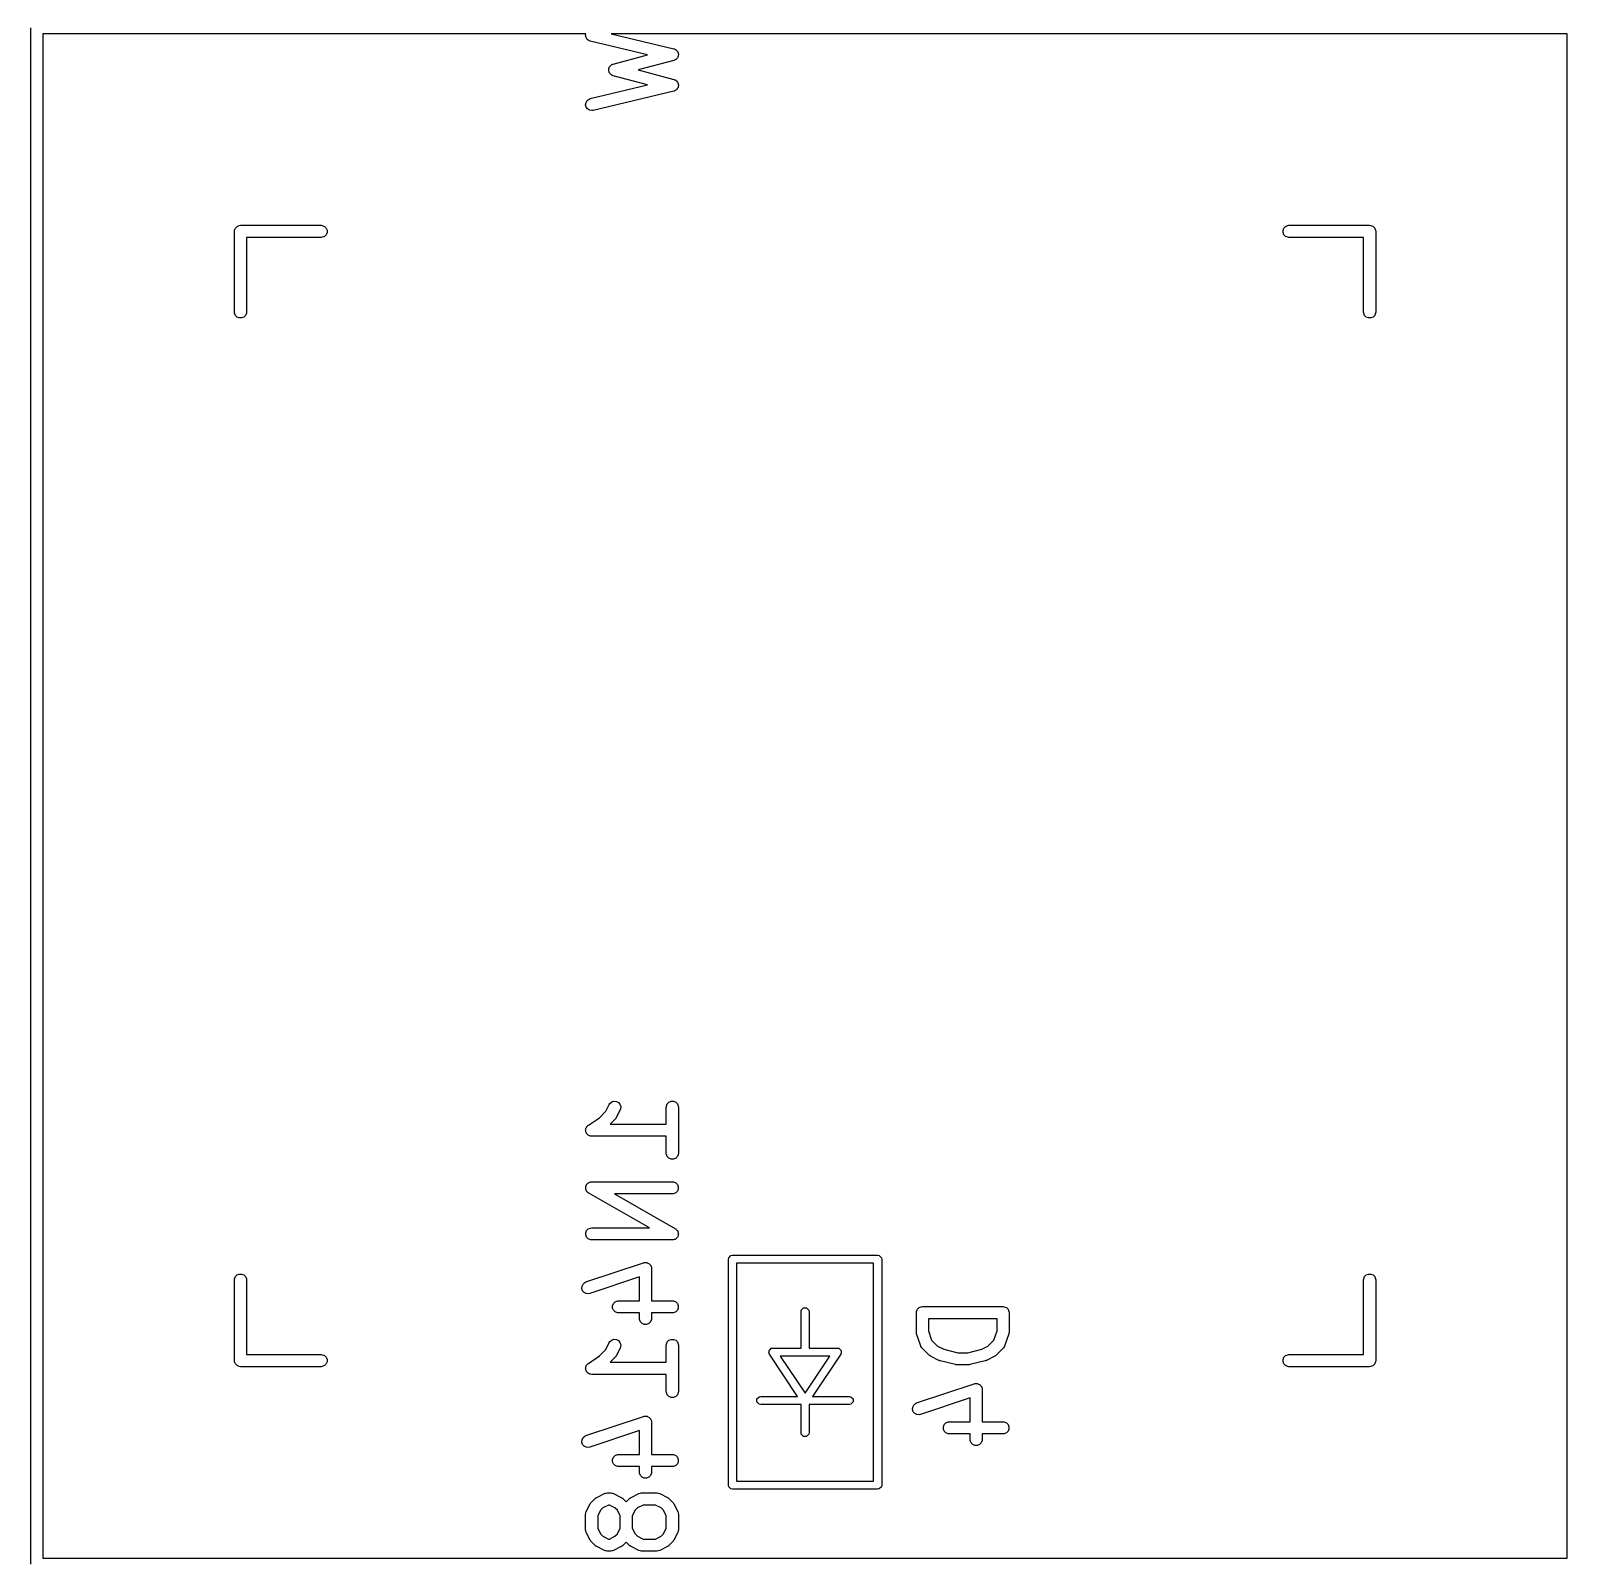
# Model space of a CAD drawing. Extents: x 100 to 190, y -154 to -36.
# Drawn here: x 104.7 to 123.75, y -133.31 to -114.34 of the extents above; entities that cross this region are included whole.
import ezdxf

# ---------------------------------------------------------------- set-up
doc = ezdxf.new("R2010")
doc.units = 0
doc.layers.add('BLACK', color=7, linetype='CONTINUOUS')

msp = doc.modelspace()

# ---------------------------------------------------------------- linework, layer by layer
at = {"layer": 'BLACK', "linetype": 'CONTINUOUS'}
for p, q in [((104.7, -133.35), (104.7, -114.3)), ((111.583951, -114.375), (104.85, -114.375)), ((104.85, -114.375), (104.85, -133.275)), ((111.579871, -114.392137), (111.583951, -114.375)), ((111.584504, -114.421032), (111.579871, -114.392137)), ((111.59984, -114.445954), (111.584504, -114.421032)), ((111.623547, -114.463111), (111.59984, -114.445954)), ((111.637447, -114.467901), (111.623547, -114.463111)), ((112.348303, -114.637152), (111.637447, -114.467901)), ((111.894871, -114.375), (112.672191, -114.560076)), ((123.75, -114.375), (111.894871, -114.375)), ((123.75, -133.275), (123.75, -114.375)), ((111.921208, -114.751044), (112.348303, -114.637152)), ((112.672191, -114.560076), (112.677209, -114.561805)), ((112.677209, -114.561805), (112.679013, -114.562045)), ((112.679013, -114.562045), (112.680642, -114.562988)), ((112.680642, -114.562988), (112.686091, -114.564866)), ((112.686091, -114.564866), (112.694914, -114.571251)), ((112.694914, -114.571251), (112.704337, -114.576707)), ((112.704337, -114.576707), (112.706677, -114.579764)), ((112.706677, -114.579764), (112.709798, -114.582023)), ((112.709798, -114.582023), (112.715503, -114.591294)), ((112.716602, -114.673132), (112.711148, -114.682554)), ((112.715503, -114.591294), (112.722125, -114.599945)), ((112.722989, -114.664308), (112.716602, -114.673132)), ((112.722125, -114.599945), (112.723118, -114.603668)), ((112.723881, -114.66056), (112.722989, -114.664308)), ((112.723118, -114.603668), (112.725134, -114.606945)), ((112.72581, -114.657229), (112.723881, -114.66056)), ((112.725134, -114.606945), (112.726856, -114.617688)), ((112.727244, -114.646435), (112.72581, -114.657229)), ((112.726856, -114.617688), (112.729665, -114.62822)), ((112.729767, -114.63584), (112.727244, -114.646435)), ((112.729665, -114.62822), (112.729157, -114.632038)), ((112.729157, -114.632038), (112.729767, -114.63584)), ((111.865688, -114.818697), (111.868237, -114.809134)), ((111.866327, -114.823512), (111.865688, -114.818697)), ((111.865688, -114.828327), (111.866327, -114.823512)), ((111.868237, -114.837889), (111.865688, -114.828327)), ((111.868237, -114.809134), (111.869542, -114.799319)), ((111.869542, -114.847705), (111.868237, -114.837889)), ((111.869542, -114.799319), (111.871976, -114.795113)), ((111.871976, -114.85191), (111.869542, -114.847705)), ((111.871976, -114.795113), (111.873228, -114.790421)), ((111.873228, -114.856603), (111.871976, -114.85191)), ((111.873228, -114.790421), (111.879243, -114.782561)), ((111.879243, -114.864462), (111.873228, -114.856603)), ((111.879243, -114.782561), (111.884204, -114.773994)), ((111.884204, -114.87303), (111.879243, -114.864462)), ((111.884204, -114.773994), (111.888061, -114.77104)), ((111.888061, -114.77104), (111.891015, -114.767183)), ((111.891015, -114.767183), (111.899582, -114.762222)), ((111.899582, -114.762222), (111.907442, -114.756207)), ((111.907442, -114.756207), (111.914629, -114.753511)), ((111.914629, -114.753511), (111.91634, -114.752521)), ((111.91634, -114.752521), (111.91778, -114.752329)), ((111.91778, -114.752329), (111.921208, -114.751044)), ((112.674144, -114.705504), (112.231613, -114.823512)), ((112.231613, -114.823512), (112.674144, -114.94152)), ((112.679119, -114.703638), (112.674144, -114.705504)), ((112.68091, -114.703351), (112.679119, -114.703638)), ((112.682509, -114.702366), (112.68091, -114.703351)), ((112.687911, -114.700341), (112.682509, -114.702366)), ((112.696559, -114.69372), (112.687911, -114.700341)), ((112.705832, -114.688015), (112.696559, -114.69372)), ((112.70809, -114.684894), (112.705832, -114.688015)), ((112.711148, -114.682554), (112.70809, -114.684894)), ((111.637447, -115.179124), (112.348303, -115.009871)), ((111.888061, -114.875983), (111.884204, -114.87303)), ((111.891015, -114.879841), (111.888061, -114.875983)), ((111.899582, -114.884801), (111.891015, -114.879841)), ((111.907442, -114.890817), (111.899582, -114.884801)), ((111.914629, -114.893512), (111.907442, -114.890817)), ((111.91634, -114.894503), (111.914629, -114.893512)), ((111.91778, -114.894694), (111.91634, -114.894503)), ((111.921208, -114.89598), (111.91778, -114.894694)), ((112.348303, -115.009871), (111.921208, -114.89598)), ((112.674144, -114.94152), (112.679119, -114.943385)), ((112.679119, -114.943385), (112.68091, -114.943673)), ((112.68091, -114.943673), (112.682509, -114.944657)), ((112.682509, -114.944657), (112.687911, -114.946683)), ((112.687911, -114.946683), (112.696559, -114.953303)), ((112.696559, -114.953303), (112.705832, -114.959009)), ((112.705832, -114.959009), (112.70809, -114.962129)), ((112.70809, -114.962129), (112.711148, -114.96447)), ((112.715503, -115.055729), (112.709798, -115.065001)), ((112.711148, -114.96447), (112.716605, -114.973895)), ((112.722125, -115.047079), (112.715503, -115.055729)), ((112.716605, -114.973895), (112.722988, -114.982716)), ((112.723118, -115.043355), (112.722125, -115.047079)), ((112.722988, -114.982716), (112.723879, -114.986461)), ((112.725134, -115.040079), (112.723118, -115.043355)), ((112.723879, -114.986461), (112.72581, -114.989795)), ((112.726856, -115.029335), (112.725134, -115.040079)), ((112.72581, -114.989795), (112.727244, -115.000592)), ((112.729665, -115.018804), (112.726856, -115.029335)), ((112.727244, -115.000592), (112.729767, -115.011184)), ((112.729767, -115.011184), (112.729157, -115.014985)), ((112.729157, -115.014985), (112.729665, -115.018804)), ((111.579871, -115.254888), (111.584504, -115.225993)), ((111.584504, -115.225993), (111.59984, -115.201071)), ((111.59984, -115.201071), (111.623547, -115.183914)), ((111.623547, -115.183914), (111.637447, -115.179124)), ((112.67219, -115.086948), (111.672191, -115.325044)), ((112.677208, -115.085218), (112.67219, -115.086948)), ((112.679013, -115.084979), (112.677208, -115.085218)), ((112.680642, -115.084035), (112.679013, -115.084979)), ((112.686091, -115.082158), (112.680642, -115.084035)), ((112.694914, -115.075772), (112.686091, -115.082158)), ((112.704337, -115.070317), (112.694914, -115.075772)), ((112.706677, -115.067259), (112.704337, -115.070317)), ((112.709798, -115.065001), (112.706677, -115.067259)), ((111.586649, -115.283356), (111.579871, -115.254888)), ((111.603806, -115.307063), (111.586649, -115.283356)), ((111.628728, -115.322399), (111.603806, -115.307063)), ((111.657623, -115.327032), (111.628728, -115.322399)), ((111.672191, -115.325044), (111.657623, -115.327032)), ((107.23764, -116.783332), (107.258332, -116.76264)), ((107.258332, -116.76264), (107.285368, -116.751441)), ((107.285368, -116.751441), (107.3, -116.75)), ((107.3, -116.75), (108.3, -116.75)), ((108.3, -116.75), (108.314632, -116.751441)), ((108.314632, -116.751441), (108.341668, -116.76264)), ((108.341668, -116.76264), (108.36236, -116.783332)), ((120.23764, -116.783332), (120.258332, -116.76264)), ((120.258332, -116.76264), (120.285368, -116.751441)), ((120.285368, -116.751441), (120.3, -116.75)), ((120.3, -116.75), (121.3, -116.75)), ((121.3, -116.75), (121.314632, -116.751441)), ((121.314632, -116.751441), (121.341668, -116.76264)), ((121.341668, -116.76264), (121.36236, -116.783332)), ((107.225, -116.825), (107.226441, -116.810368)), ((107.225, -117.825), (107.225, -116.825)), ((107.226441, -116.810368), (107.23764, -116.783332)), ((108.3, -116.9), (107.375, -116.9)), ((107.375, -116.9), (107.375, -117.825)), ((108.314632, -116.898559), (108.3, -116.9)), ((108.341668, -116.88736), (108.314632, -116.898559)), ((108.36236, -116.866668), (108.341668, -116.88736)), ((108.36236, -116.783332), (108.373559, -116.810368)), ((108.373559, -116.839632), (108.36236, -116.866668)), ((108.373559, -116.810368), (108.373559, -116.839632)), ((120.226441, -116.810368), (120.23764, -116.783332)), ((120.226441, -116.839632), (120.226441, -116.810368)), ((120.23764, -116.866668), (120.226441, -116.839632)), ((120.258332, -116.88736), (120.23764, -116.866668)), ((120.285368, -116.898559), (120.258332, -116.88736)), ((120.3, -116.9), (120.285368, -116.898559)), ((121.225, -116.9), (120.3, -116.9)), ((121.225, -117.825), (121.225, -116.9)), ((121.36236, -116.783332), (121.373559, -116.810368)), ((121.373559, -116.810368), (121.375, -116.825)), ((121.375, -116.825), (121.375, -117.825)), ((107.226441, -117.839632), (107.225, -117.825)), ((107.23764, -117.866668), (107.226441, -117.839632)), ((107.258332, -117.88736), (107.23764, -117.866668)), ((107.285368, -117.898559), (107.258332, -117.88736)), ((107.314632, -117.898559), (107.285368, -117.898559)), ((107.341668, -117.88736), (107.314632, -117.898559)), ((107.36236, -117.866668), (107.341668, -117.88736)), ((107.373559, -117.839632), (107.36236, -117.866668)), ((107.375, -117.825), (107.373559, -117.839632)), ((121.226441, -117.839632), (121.225, -117.825)), ((121.23764, -117.866668), (121.226441, -117.839632)), ((121.258332, -117.88736), (121.23764, -117.866668)), ((121.285368, -117.898559), (121.258332, -117.88736)), ((121.314632, -117.898559), (121.285368, -117.898559)), ((121.341668, -117.88736), (121.314632, -117.898559)), ((121.36236, -117.866668), (121.341668, -117.88736)), ((121.373559, -117.839632), (121.36236, -117.866668)), ((121.375, -117.825), (121.373559, -117.839632)), ((111.881283, -127.637052), (111.903391, -127.617879)), ((111.903391, -127.617879), (111.931152, -127.608625)), ((111.931152, -127.608625), (111.960342, -127.610699)), ((111.960342, -127.610699), (111.986517, -127.623787)), ((111.986517, -127.623787), (112.00569, -127.645894)), ((112.592459, -127.641368), (112.613151, -127.620676)), ((112.613151, -127.620676), (112.640187, -127.609477)), ((112.640187, -127.609477), (112.669451, -127.609477)), ((112.669451, -127.609477), (112.696487, -127.620676)), ((112.696487, -127.620676), (112.717179, -127.641368)), ((111.613216, -127.906346), (111.749894, -127.815227)), ((111.749894, -127.815227), (111.831275, -127.733847)), ((111.831275, -127.733847), (111.873451, -127.649495)), ((111.873451, -127.649495), (111.881283, -127.637052)), ((111.952164, -127.824258), (111.950667, -127.825556)), ((111.953583, -127.822003), (111.952164, -127.824258)), ((111.955275, -127.819942), (111.953583, -127.822003)), ((111.956033, -127.818109), (111.955275, -127.819942)), ((111.959996, -127.811815), (111.956033, -127.818109)), ((112.007615, -127.716577), (111.959996, -127.811815)), ((112.00569, -127.645894), (112.014944, -127.673656)), ((112.01287, -127.702846), (112.007615, -127.716577)), ((112.014944, -127.673656), (112.01287, -127.702846)), ((112.579819, -127.683036), (112.58126, -127.668404)), ((112.579819, -127.89375), (112.579819, -127.683036)), ((112.58126, -127.668404), (112.592459, -127.641368)), ((112.717179, -127.641368), (112.728378, -127.668404)), ((112.728378, -127.668404), (112.729819, -127.683036)), ((112.729819, -127.683036), (112.729819, -128.254464)), ((111.579819, -127.968671), (111.58126, -127.961466)), ((111.58126, -127.975955), (111.579819, -127.968671)), ((111.58126, -127.954118), (111.584101, -127.947257)), ((111.58126, -127.961466), (111.58126, -127.954118)), ((111.58126, -127.983382), (111.58126, -127.975955)), ((111.584072, -127.99017), (111.58126, -127.983382)), ((111.585498, -127.997379), (111.584072, -127.99017)), ((111.584101, -127.947257), (111.585558, -127.939977)), ((111.589617, -128.003557), (111.585498, -127.997379)), ((111.585558, -127.939977), (111.589646, -127.933871)), ((111.592459, -128.010418), (111.589617, -128.003557)), ((111.589646, -127.933871), (111.592459, -127.927082)), ((111.592459, -127.927082), (111.597709, -127.921831)), ((111.597654, -128.015613), (111.592459, -128.010418)), ((111.601731, -128.021728), (111.597654, -128.015613)), ((111.597709, -127.921831), (111.601841, -127.915662)), ((111.601841, -127.915662), (111.613099, -127.906441)), ((111.613099, -127.906441), (111.613151, -127.90639)), ((111.613151, -127.90639), (111.613173, -127.90638)), ((111.613173, -127.90638), (111.613216, -127.906346)), ((111.945947, -127.831307), (111.883504, -127.89375)), ((111.883504, -127.89375), (112.579819, -127.89375)), ((111.950667, -127.825556), (111.945947, -127.831307)), ((111.6079, -128.025859), (111.601731, -128.021728)), ((111.613151, -128.03111), (111.6079, -128.025859)), ((111.61994, -128.033922), (111.613151, -128.03111)), ((111.626046, -128.038011), (111.61994, -128.033922)), ((111.633326, -128.039467), (111.626046, -128.038011)), ((111.640187, -128.042309), (111.633326, -128.039467)), ((111.654663, -128.043734), (111.640187, -128.042309)), ((111.65474, -128.04375), (111.654663, -128.043734)), ((111.654766, -128.043744), (111.65474, -128.04375)), ((111.654819, -128.04375), (111.654766, -128.043744)), ((112.579819, -128.04375), (111.654819, -128.04375)), ((112.579819, -128.254464), (112.579819, -128.04375)), ((112.58126, -128.269096), (112.579819, -128.254464)), ((112.592459, -128.296132), (112.58126, -128.269096)), ((112.613151, -128.316824), (112.592459, -128.296132)), ((112.640187, -128.328023), (112.613151, -128.316824)), ((112.669451, -128.328023), (112.640187, -128.328023)), ((112.696487, -128.316824), (112.669451, -128.328023)), ((112.717179, -128.296132), (112.696487, -128.316824)), ((112.728378, -128.269096), (112.717179, -128.296132)), ((112.729819, -128.254464), (112.728378, -128.269096)), ((111.580002, -128.688275), (111.58126, -128.678378)), ((111.58126, -128.692887), (111.580002, -128.688275)), ((111.58126, -128.668404), (111.583089, -128.663988)), ((111.58126, -128.678378), (111.58126, -128.668404)), ((111.58126, -128.697668), (111.58126, -128.692887)), ((111.585077, -128.706883), (111.58126, -128.697668)), ((111.583089, -128.663988), (111.583692, -128.659245)), ((111.583692, -128.659245), (111.588642, -128.65058)), ((111.587702, -128.716507), (111.585077, -128.706883)), ((111.590629, -128.720287), (111.587702, -128.716507)), ((111.588642, -128.65058), (111.592459, -128.641368)), ((111.592459, -128.724704), (111.590629, -128.720287)), ((111.592459, -128.641368), (111.595837, -128.637989)), ((111.599509, -128.731754), (111.592459, -128.724704)), ((111.595837, -128.637989), (111.598211, -128.633836)), ((111.598211, -128.633836), (111.6061, -128.627726)), ((111.605619, -128.739644), (111.599509, -128.731754)), ((111.611751, -128.743996), (111.605619, -128.739644)), ((111.6061, -128.627726), (111.613151, -128.620676)), ((111.613151, -128.745396), (111.611751, -128.743996)), ((111.613151, -128.620676), (111.617567, -128.618846)), ((111.614525, -128.745965), (111.613151, -128.745396)), ((111.617609, -128.748154), (111.614525, -128.745965)), ((111.617567, -128.618846), (111.621348, -128.615919)), ((112.372402, -129.179464), (111.617609, -128.748154)), ((111.621348, -128.615919), (111.630971, -128.613294)), ((111.630971, -128.613294), (111.640187, -128.609477)), ((111.640187, -128.609477), (111.647669, -128.60874)), ((111.647669, -128.60874), (111.64958, -128.608219)), ((111.64958, -128.608219), (111.651055, -128.608406)), ((111.651055, -128.608406), (111.654819, -128.608036)), ((111.654819, -128.608036), (112.654819, -128.608036)), ((112.654819, -128.758036), (111.937236, -128.758036)), ((111.937236, -128.758036), (112.69203, -129.189346)), ((112.654819, -128.608036), (112.669451, -128.609477)), ((112.669451, -128.756595), (112.654819, -128.758036)), ((112.669451, -128.609477), (112.696487, -128.620676)), ((112.696487, -128.745396), (112.669451, -128.756595)), ((112.696487, -128.620676), (112.717179, -128.641368)), ((112.717179, -128.724704), (112.696487, -128.745396)), ((112.717179, -128.641368), (112.728378, -128.668404)), ((112.728378, -128.697668), (112.717179, -128.724704)), ((112.728378, -128.668404), (112.728378, -128.697668)), ((111.58126, -129.239832), (111.592459, -129.212796)), ((111.58126, -129.269096), (111.58126, -129.239832)), ((111.592459, -129.296132), (111.58126, -129.269096)), ((111.592459, -129.212796), (111.613151, -129.192104)), ((111.613151, -129.316824), (111.592459, -129.296132)), ((111.613151, -129.192104), (111.640187, -129.180905)), ((111.640187, -129.328023), (111.613151, -129.316824)), ((111.640187, -129.180905), (111.654819, -129.179464)), ((111.654819, -129.329464), (111.640187, -129.328023)), ((111.654819, -129.179464), (112.372402, -129.179464)), ((112.654819, -129.329464), (111.654819, -129.329464)), ((112.658582, -129.329093), (112.654819, -129.329464)), ((112.660058, -129.329281), (112.658582, -129.329093)), ((112.661968, -129.328759), (112.660058, -129.329281)), ((112.669451, -129.328023), (112.661968, -129.328759)), ((112.678666, -129.324205), (112.669451, -129.328023)), ((112.68829, -129.321581), (112.678666, -129.324205)), ((112.69207, -129.318653), (112.68829, -129.321581)), ((112.69203, -129.189346), (112.695114, -129.191535)), ((112.696487, -129.316824), (112.69207, -129.318653)), ((112.695114, -129.191535), (112.696487, -129.192104)), ((112.696487, -129.192104), (112.697884, -129.193501)), ((112.703537, -129.309773), (112.696487, -129.316824)), ((112.697884, -129.193501), (112.704019, -129.197856)), ((112.711427, -129.303664), (112.703537, -129.309773)), ((112.704019, -129.197856), (112.710127, -129.205744)), ((112.710127, -129.205744), (112.717179, -129.212796)), ((112.7138, -129.29951), (112.711427, -129.303664)), ((112.717179, -129.296132), (112.7138, -129.29951)), ((112.717179, -129.212796), (112.719009, -129.217214)), ((112.720995, -129.286919), (112.717179, -129.296132)), ((112.719009, -129.217214), (112.721936, -129.220994)), ((112.725946, -129.278255), (112.720995, -129.286919)), ((112.721936, -129.220994), (112.72456, -129.230615)), ((112.72456, -129.230615), (112.728378, -129.239832)), ((112.726548, -129.273511), (112.725946, -129.278255)), ((112.728378, -129.269096), (112.726548, -129.273511)), ((112.728378, -129.239832), (112.728378, -129.244612)), ((112.728378, -129.244612), (112.729636, -129.249225)), ((112.729636, -129.249225), (112.728378, -129.259121)), ((112.728378, -129.259121), (112.728378, -129.269096)), ((113.353806, -129.549616), (113.380866, -129.522556)), ((113.380866, -129.522556), (113.4, -129.51875)), ((113.4, -129.51875), (115.2, -129.51875)), ((115.2, -129.51875), (115.219134, -129.522556)), ((115.219134, -129.522556), (115.246194, -129.549616)), ((111.583483, -129.84998), (112.297767, -129.611885)), ((112.297767, -129.611885), (112.305022, -129.610235)), ((112.305022, -129.610235), (112.306853, -129.609477)), ((112.306853, -129.609477), (112.308357, -129.609477)), ((112.308357, -129.609477), (112.312104, -129.608625)), ((112.312104, -129.608625), (112.324089, -129.609477)), ((112.324089, -129.609477), (112.336117, -129.609477)), ((112.336117, -129.609477), (112.338608, -129.610509)), ((112.338608, -129.610509), (112.341294, -129.6107)), ((112.341294, -129.6107), (112.352041, -129.616073)), ((112.352041, -129.616073), (112.363153, -129.620676)), ((112.363153, -129.620676), (112.365058, -129.622581)), ((112.365058, -129.622581), (112.367468, -129.623786)), ((112.367468, -129.623786), (112.375342, -129.632865)), ((112.375342, -129.632865), (112.383845, -129.641368)), ((112.383845, -129.641368), (112.384876, -129.643858)), ((112.384876, -129.643858), (112.386642, -129.645894)), ((112.386642, -129.645894), (112.390442, -129.657294)), ((112.390442, -129.657294), (112.395044, -129.668404)), ((112.395044, -129.668404), (112.39542, -129.67223)), ((112.39542, -129.67223), (112.395896, -129.673656)), ((112.395896, -129.673656), (112.395755, -129.67563)), ((112.395755, -129.67563), (112.396485, -129.683036)), ((112.396485, -129.683036), (112.396485, -130.084226)), ((113.35, -129.56875), (113.353806, -129.549616)), ((113.35, -132.36875), (113.35, -129.56875)), ((113.45, -129.61875), (113.45, -132.31875)), ((115.15, -129.61875), (113.45, -129.61875)), ((115.15, -132.31875), (115.15, -129.61875)), ((115.246194, -129.549616), (115.25, -129.56875)), ((115.25, -129.56875), (115.25, -132.36875)), ((107.225, -129.825), (107.226441, -129.810368)), ((107.225, -130.825), (107.225, -129.825)), ((107.226441, -129.810368), (107.23764, -129.783332)), ((107.23764, -129.783332), (107.258332, -129.76264)), ((107.258332, -129.76264), (107.285368, -129.751441)), ((107.285368, -129.751441), (107.314632, -129.751441)), ((107.314632, -129.751441), (107.341668, -129.76264)), ((107.341668, -129.76264), (107.36236, -129.783332)), ((107.36236, -129.783332), (107.373559, -129.810368)), ((107.373559, -129.810368), (107.375, -129.825)), ((107.375, -129.825), (107.375, -130.75)), ((111.532789, -129.930511), (111.534864, -129.901321)), ((111.534864, -129.901321), (111.54795, -129.875148)), ((111.54795, -129.875148), (111.570057, -129.855974)), ((111.570057, -129.855974), (111.583483, -129.84998)), ((112.246485, -129.787092), (111.630917, -129.992282)), ((112.246485, -130.084226), (112.246485, -129.787092)), ((121.225, -129.825), (121.226441, -129.810368)), ((121.225, -130.75), (121.225, -129.825)), ((121.226441, -129.810368), (121.23764, -129.783332)), ((121.23764, -129.783332), (121.258332, -129.76264)), ((121.258332, -129.76264), (121.285368, -129.751441)), ((121.285368, -129.751441), (121.314632, -129.751441)), ((121.314632, -129.751441), (121.341668, -129.76264)), ((121.341668, -129.76264), (121.36236, -129.783332)), ((121.36236, -129.783332), (121.373559, -129.810368)), ((121.373559, -129.810368), (121.375, -129.825)), ((121.375, -129.825), (121.375, -130.825)), ((111.542043, -129.958274), (111.532789, -129.930511)), ((111.561217, -129.980381), (111.542043, -129.958274)), ((111.58739, -129.993467), (111.561217, -129.980381)), ((111.61658, -129.995542), (111.58739, -129.993467)), ((111.630917, -129.992282), (111.61658, -129.995542)), ((111.925792, -130.117558), (111.946484, -130.096866)), ((111.946484, -130.096866), (111.97352, -130.085667)), ((111.97352, -130.085667), (111.988152, -130.084226)), ((111.988152, -130.084226), (112.246485, -130.084226)), ((112.396485, -130.084226), (112.654819, -130.084226)), ((112.654819, -130.084226), (112.669451, -130.085667)), ((112.669451, -130.085667), (112.696487, -130.096866)), ((112.696487, -130.096866), (112.717179, -130.117558)), ((111.914593, -130.144594), (111.925792, -130.117558)), ((111.914593, -130.173858), (111.914593, -130.144594)), ((111.925792, -130.200894), (111.914593, -130.173858)), ((111.946484, -130.221586), (111.925792, -130.200894)), ((111.97352, -130.232785), (111.946484, -130.221586)), ((111.988152, -130.234226), (111.97352, -130.232785)), ((112.246485, -130.234226), (111.988152, -130.234226)), ((112.246485, -130.302083), (112.246485, -130.234226)), ((112.654819, -130.234226), (112.396485, -130.234226)), ((112.396485, -130.234226), (112.396485, -130.302083)), ((112.669451, -130.232785), (112.654819, -130.234226)), ((112.696487, -130.221586), (112.669451, -130.232785)), ((112.717179, -130.200894), (112.696487, -130.221586)), ((112.717179, -130.117558), (112.728378, -130.144594)), ((112.728378, -130.173858), (112.717179, -130.200894)), ((112.728378, -130.144594), (112.728378, -130.173858)), ((114.25, -130.21875), (114.253806, -130.199616)), ((114.25, -130.66875), (114.25, -130.21875)), ((114.253806, -130.199616), (114.280866, -130.172556)), ((114.280866, -130.172556), (114.319134, -130.172556)), ((114.319134, -130.172556), (114.346194, -130.199616)), ((114.346194, -130.199616), (114.35, -130.21875)), ((114.35, -130.21875), (114.35, -130.66875)), ((115.679819, -130.230655), (115.68126, -130.216023)), ((115.679819, -130.46875), (115.679819, -130.230655)), ((115.68126, -130.216023), (115.692459, -130.188987)), ((115.692459, -130.188987), (115.713151, -130.168295)), ((115.713151, -130.168295), (115.740187, -130.157096)), ((115.740187, -130.157096), (115.754819, -130.155655)), ((115.754819, -130.155655), (116.754819, -130.155655)), ((116.754819, -130.155655), (116.769451, -130.157096)), ((116.769451, -130.157096), (116.796487, -130.168295)), ((116.796487, -130.168295), (116.817179, -130.188987)), ((116.817179, -130.188987), (116.828378, -130.216023)), ((116.828378, -130.216023), (116.829819, -130.230655)), ((116.829819, -130.230655), (116.829819, -130.46875)), ((112.247926, -130.316715), (112.246485, -130.302083)), ((112.259125, -130.343751), (112.247926, -130.316715)), ((112.279817, -130.364443), (112.259125, -130.343751)), ((112.306853, -130.375642), (112.279817, -130.364443)), ((112.336117, -130.375642), (112.306853, -130.375642)), ((112.363153, -130.364443), (112.336117, -130.375642)), ((112.383845, -130.343751), (112.363153, -130.364443)), ((112.395044, -130.316715), (112.383845, -130.343751)), ((112.396485, -130.302083), (112.395044, -130.316715)), ((115.680548, -130.476155), (115.679819, -130.46875)), ((115.680408, -130.47813), (115.680548, -130.476155)), ((115.680998, -130.480727), (115.680408, -130.47813)), ((115.68126, -130.483382), (115.680998, -130.480727)), ((115.682018, -130.485213), (115.68126, -130.483382)), ((115.683668, -130.492467), (115.682018, -130.485213)), ((115.731287, -130.635324), (115.683668, -130.492467)), ((116.679819, -130.305655), (115.829819, -130.305655)), ((115.829819, -130.305655), (115.829819, -130.456579)), ((115.829819, -130.456579), (115.86799, -130.571093)), ((116.641648, -130.571092), (116.679819, -130.45658)), ((116.679819, -130.45658), (116.679819, -130.305655)), ((116.82597, -130.492468), (116.778351, -130.635324)), ((116.827619, -130.485212), (116.82597, -130.492468)), ((116.828378, -130.483382), (116.827619, -130.485212)), ((116.828639, -130.480728), (116.828378, -130.483382)), ((116.82923, -130.478131), (116.828639, -130.480728)), ((116.829819, -130.46875), (116.829089, -130.476156)), ((116.829089, -130.476156), (116.82923, -130.478131)), ((111.831275, -130.686228), (111.873451, -130.601876)), ((111.873451, -130.601876), (111.881283, -130.589433)), ((111.881283, -130.589433), (111.903391, -130.57026)), ((111.903391, -130.57026), (111.931152, -130.561006)), ((111.931152, -130.561006), (111.960342, -130.56308)), ((112.007615, -130.668958), (111.959996, -130.764196)), ((111.960342, -130.56308), (111.986517, -130.576168)), ((111.986517, -130.576168), (112.00569, -130.598275)), ((112.00569, -130.598275), (112.014944, -130.626037)), ((112.01287, -130.655227), (112.007615, -130.668958)), ((112.014944, -130.626037), (112.01287, -130.655227)), ((112.579819, -130.635417), (112.58126, -130.620785)), ((112.579819, -130.846131), (112.579819, -130.635417)), ((112.58126, -130.620785), (112.592459, -130.593749)), ((112.592459, -130.593749), (112.613151, -130.573057)), ((112.613151, -130.573057), (112.640187, -130.561858)), ((112.640187, -130.561858), (112.669451, -130.561858)), ((112.669451, -130.561858), (112.696487, -130.573057)), ((112.696487, -130.573057), (112.717179, -130.593749)), ((112.717179, -130.593749), (112.728378, -130.620785)), ((112.728378, -130.620785), (112.729819, -130.635417)), ((112.729819, -130.635417), (112.729819, -131.206845)), ((113.858456, -130.690928), (113.870569, -130.682852)), ((113.870569, -130.682852), (113.880866, -130.672556)), ((113.880866, -130.672556), (113.888203, -130.671096)), ((113.888203, -130.671096), (113.890297, -130.669701)), ((113.890297, -130.669701), (113.892751, -130.670191)), ((113.892751, -130.670191), (113.9, -130.66875)), ((113.9, -130.66875), (114.25, -130.66875)), ((114.35, -130.66875), (114.7, -130.66875)), ((114.7, -130.66875), (114.707248, -130.670191)), ((114.707248, -130.670191), (114.709703, -130.669701)), ((114.709703, -130.669701), (114.711796, -130.671096)), ((114.711796, -130.671096), (114.719134, -130.672556)), ((114.719134, -130.672556), (114.72943, -130.682852)), ((114.72943, -130.682852), (114.741544, -130.690928)), ((115.737281, -130.648749), (115.731287, -130.635324)), ((115.739046, -130.650784), (115.737281, -130.648749)), ((115.740078, -130.653275), (115.739046, -130.650784)), ((115.749405, -130.66464), (115.740078, -130.653275)), ((115.844643, -130.759878), (115.749405, -130.66464)), ((115.86799, -130.571093), (115.942103, -130.645206)), ((115.942103, -130.645206), (116.01909, -130.683699)), ((116.490547, -130.683699), (116.567534, -130.645205)), ((116.567534, -130.645205), (116.641648, -130.571092)), ((116.760233, -130.66464), (116.664994, -130.759878)), ((116.769561, -130.653275), (116.760233, -130.66464)), ((116.770592, -130.650784), (116.769561, -130.653275)), ((116.772357, -130.64875), (116.770592, -130.650784)), ((116.778351, -130.635324), (116.772357, -130.64875)), ((107.226441, -130.839632), (107.225, -130.825)), ((107.23764, -130.866668), (107.226441, -130.839632)), ((107.258332, -130.88736), (107.23764, -130.866668)), ((107.375, -130.75), (108.3, -130.75)), ((108.3, -130.75), (108.314632, -130.751441)), ((108.314632, -130.751441), (108.341668, -130.76264)), ((108.341668, -130.76264), (108.36236, -130.783332)), ((108.36236, -130.866668), (108.341668, -130.88736)), ((108.36236, -130.783332), (108.373559, -130.810368)), ((108.373559, -130.839632), (108.36236, -130.866668)), ((108.373559, -130.810368), (108.373559, -130.839632)), ((111.597709, -130.874212), (111.601841, -130.868043)), ((111.601841, -130.868043), (111.613099, -130.858822)), ((111.613099, -130.858822), (111.613151, -130.858771)), ((111.613151, -130.858771), (111.613173, -130.858761)), ((111.613173, -130.858761), (111.613216, -130.858727)), ((111.613216, -130.858727), (111.749894, -130.767608)), ((111.749894, -130.767608), (111.831275, -130.686228)), ((111.945947, -130.783688), (111.883504, -130.846131)), ((111.883504, -130.846131), (112.579819, -130.846131)), ((111.950667, -130.777937), (111.945947, -130.783688)), ((111.952164, -130.776639), (111.950667, -130.777937)), ((111.953583, -130.774384), (111.952164, -130.776639)), ((111.955275, -130.772323), (111.953583, -130.774384)), ((111.956033, -130.77049), (111.955275, -130.772323)), ((111.959996, -130.764196), (111.956033, -130.77049)), ((113.850951, -130.728453), (113.853806, -130.714178)), ((113.853806, -130.735366), (113.850951, -130.728453)), ((113.853806, -130.699616), (113.857446, -130.695975)), ((113.853806, -130.714178), (113.853806, -130.699616)), ((113.853806, -130.737884), (113.853806, -130.735366)), ((113.855576, -130.739654), (113.853806, -130.737884)), ((113.858397, -130.746485), (113.855576, -130.739654)), ((113.857446, -130.695975), (113.858456, -130.690928)), ((114.206574, -131.26875), (113.858397, -130.746485)), ((113.993426, -130.76875), (114.299999, -131.228611)), ((114.606574, -130.76875), (113.993426, -130.76875)), ((114.299999, -131.228611), (114.606574, -130.76875)), ((114.741602, -130.746485), (114.393426, -131.26875)), ((114.741544, -130.690928), (114.742553, -130.695975)), ((114.744422, -130.739655), (114.741602, -130.746485)), ((114.742553, -130.695975), (114.746194, -130.699616)), ((114.746194, -130.737884), (114.744422, -130.739655)), ((114.746194, -130.699616), (114.746194, -130.714178)), ((114.746194, -130.714178), (114.749049, -130.728454)), ((114.749049, -130.728454), (114.746194, -130.735366)), ((114.746194, -130.735366), (114.746194, -130.737884)), ((115.850393, -130.764598), (115.844643, -130.759878)), ((115.851692, -130.766095), (115.850393, -130.764598)), ((115.853946, -130.767514), (115.851692, -130.766095)), ((115.856008, -130.769206), (115.853946, -130.767514)), ((115.85784, -130.769964), (115.856008, -130.769206)), ((115.864135, -130.773927), (115.85784, -130.769964)), ((115.959373, -130.821546), (115.864135, -130.773927)), ((115.960442, -130.821955), (115.959373, -130.821546)), ((115.960878, -130.822278), (115.960442, -130.821955)), ((115.967014, -130.82447), (115.960878, -130.822278)), ((115.973104, -130.826801), (115.967014, -130.82447)), ((115.973644, -130.826839), (115.973104, -130.826801)), ((115.974724, -130.827225), (115.973644, -130.826839)), ((116.1652, -130.874844), (115.974724, -130.827225)), ((116.01909, -130.683699), (116.192624, -130.727083)), ((116.192624, -130.727083), (116.317013, -130.727083)), ((116.317013, -130.727083), (116.490547, -130.683699)), ((116.534913, -130.827225), (116.344437, -130.874844)), ((116.535992, -130.826839), (116.534913, -130.827225)), ((116.536532, -130.826801), (116.535992, -130.826839)), ((116.542613, -130.824473), (116.536532, -130.826801)), ((116.548759, -130.822278), (116.542613, -130.824473)), ((116.549194, -130.821955), (116.548759, -130.822278)), ((116.550264, -130.821546), (116.549194, -130.821955)), ((116.645502, -130.773927), (116.550264, -130.821546)), ((116.651798, -130.769963), (116.645502, -130.773927)), ((116.653628, -130.769206), (116.651798, -130.769963)), ((116.655686, -130.767516), (116.653628, -130.769206)), ((116.657945, -130.766095), (116.655686, -130.767516)), ((116.659244, -130.764596), (116.657945, -130.766095)), ((116.664994, -130.759878), (116.659244, -130.764596)), ((120.226441, -130.810368), (120.23764, -130.783332)), ((120.226441, -130.839632), (120.226441, -130.810368)), ((120.23764, -130.866668), (120.226441, -130.839632)), ((120.23764, -130.783332), (120.258332, -130.76264)), ((120.258332, -130.88736), (120.23764, -130.866668)), ((120.258332, -130.76264), (120.285368, -130.751441)), ((120.285368, -130.751441), (120.3, -130.75)), ((120.3, -130.75), (121.225, -130.75)), ((121.36236, -130.866668), (121.341668, -130.88736)), ((121.373559, -130.839632), (121.36236, -130.866668)), ((121.375, -130.825), (121.373559, -130.839632)), ((107.285368, -130.898559), (107.258332, -130.88736)), ((107.3, -130.9), (107.285368, -130.898559)), ((108.3, -130.9), (107.3, -130.9)), ((108.314632, -130.898559), (108.3, -130.9)), ((108.341668, -130.88736), (108.314632, -130.898559)), ((111.579819, -130.921052), (111.58126, -130.913847)), ((111.58126, -130.928336), (111.579819, -130.921052)), ((111.58126, -130.906499), (111.584101, -130.899638)), ((111.58126, -130.913847), (111.58126, -130.906499)), ((111.58126, -130.935763), (111.58126, -130.928336)), ((111.584072, -130.942551), (111.58126, -130.935763)), ((111.585498, -130.94976), (111.584072, -130.942551)), ((111.584101, -130.899638), (111.585558, -130.892358)), ((111.589617, -130.955938), (111.585498, -130.94976)), ((111.585558, -130.892358), (111.589646, -130.886252)), ((111.592459, -130.962799), (111.589617, -130.955938)), ((111.589646, -130.886252), (111.592459, -130.879463)), ((111.592459, -130.879463), (111.597709, -130.874212)), ((111.597654, -130.967994), (111.592459, -130.962799)), ((111.601731, -130.974109), (111.597654, -130.967994)), ((111.6079, -130.97824), (111.601731, -130.974109)), ((111.613151, -130.983491), (111.6079, -130.97824)), ((111.61994, -130.986303), (111.613151, -130.983491)), ((111.626046, -130.990392), (111.61994, -130.986303)), ((111.633326, -130.991848), (111.626046, -130.990392)), ((111.640187, -130.99469), (111.633326, -130.991848)), ((111.654663, -130.996115), (111.640187, -130.99469)), ((111.65474, -130.996131), (111.654663, -130.996115)), ((111.654766, -130.996125), (111.65474, -130.996131)), ((111.654819, -130.996131), (111.654766, -130.996125)), ((112.579819, -130.996131), (111.654819, -130.996131)), ((112.579819, -131.206845), (112.579819, -130.996131)), ((116.167736, -130.875219), (116.1652, -130.874844)), ((116.168758, -130.875642), (116.167736, -130.875219)), ((116.17427, -130.876184), (116.168758, -130.875642)), ((116.179744, -130.876994), (116.17427, -130.876184)), ((116.180836, -130.876831), (116.179744, -130.876994)), ((116.18339, -130.877083), (116.180836, -130.876831)), ((116.326247, -130.877083), (116.18339, -130.877083)), ((116.3288, -130.876831), (116.326247, -130.877083)), ((116.329893, -130.876994), (116.3288, -130.876831)), ((116.335366, -130.876184), (116.329893, -130.876994)), ((116.340879, -130.875642), (116.335366, -130.876184)), ((116.3419, -130.875219), (116.340879, -130.875642)), ((116.344437, -130.874844), (116.3419, -130.875219)), ((120.285368, -130.898559), (120.258332, -130.88736)), ((120.3, -130.9), (120.285368, -130.898559)), ((121.3, -130.9), (120.3, -130.9)), ((121.314632, -130.898559), (121.3, -130.9)), ((121.341668, -130.88736), (121.314632, -130.898559)), ((112.58126, -131.221477), (112.579819, -131.206845)), ((112.592459, -131.248513), (112.58126, -131.221477)), ((112.613151, -131.269205), (112.592459, -131.248513)), ((112.717179, -131.248513), (112.696487, -131.269205)), ((112.728378, -131.221477), (112.717179, -131.248513)), ((112.729819, -131.206845), (112.728378, -131.221477)), ((115.683483, -131.34998), (116.397767, -131.111885)), ((116.397767, -131.111885), (116.405022, -131.110235)), ((116.405022, -131.110235), (116.406853, -131.109477)), ((116.406853, -131.109477), (116.408357, -131.109477)), ((116.408357, -131.109477), (116.412104, -131.108625)), ((116.412104, -131.108625), (116.424089, -131.109477)), ((116.424089, -131.109477), (116.436117, -131.109477)), ((116.436117, -131.109477), (116.438608, -131.110509)), ((116.438608, -131.110509), (116.441294, -131.1107)), ((116.441294, -131.1107), (116.452041, -131.116073)), ((116.452041, -131.116073), (116.463153, -131.120676)), ((116.463153, -131.120676), (116.465058, -131.122581)), ((116.465058, -131.122581), (116.467468, -131.123786)), ((116.467468, -131.123786), (116.475342, -131.132865)), ((116.475342, -131.132865), (116.483845, -131.141368)), ((116.483845, -131.141368), (116.484876, -131.143858)), ((116.484876, -131.143858), (116.486642, -131.145894)), ((116.486642, -131.145894), (116.490442, -131.157294)), ((116.490442, -131.157294), (116.495044, -131.168404)), ((116.495044, -131.168404), (116.49542, -131.17223)), ((116.49542, -131.17223), (116.495896, -131.173656)), ((116.495896, -131.173656), (116.495755, -131.17563)), ((116.495755, -131.17563), (116.496485, -131.183036)), ((116.496485, -131.183036), (116.496485, -131.584226)), ((112.640187, -131.280404), (112.613151, -131.269205)), ((112.669451, -131.280404), (112.640187, -131.280404)), ((112.696487, -131.269205), (112.669451, -131.280404)), ((113.703806, -131.299616), (113.730866, -131.272556)), ((113.703806, -131.337884), (113.703806, -131.299616)), ((113.730866, -131.364944), (113.703806, -131.337884)), ((113.730866, -131.272556), (113.75, -131.26875)), ((113.75, -131.36875), (113.730866, -131.364944)), ((113.75, -131.26875), (114.206574, -131.26875)), ((114.25, -131.36875), (113.75, -131.36875)), ((114.25, -131.71875), (114.25, -131.36875)), ((114.85, -131.36875), (114.35, -131.36875)), ((114.35, -131.36875), (114.35, -131.71875)), ((114.393426, -131.26875), (114.85, -131.26875)), ((114.85, -131.26875), (114.869134, -131.272556)), ((114.869134, -131.364944), (114.85, -131.36875)), ((114.869134, -131.272556), (114.896194, -131.299616)), ((114.896194, -131.337884), (114.869134, -131.364944)), ((114.896194, -131.299616), (114.896194, -131.337884)), ((115.632789, -131.430511), (115.634864, -131.401321)), ((115.642043, -131.458274), (115.632789, -131.430511)), ((115.634864, -131.401321), (115.64795, -131.375148)), ((115.64795, -131.375148), (115.670057, -131.355974)), ((115.670057, -131.355974), (115.683483, -131.34998)), ((116.346485, -131.287092), (115.730917, -131.492282)), ((116.346485, -131.584226), (116.346485, -131.287092)), ((111.583483, -131.754742), (112.297767, -131.516647)), ((112.297767, -131.516647), (112.305022, -131.514997)), ((112.305022, -131.514997), (112.306853, -131.514239)), ((112.306853, -131.514239), (112.308357, -131.514239)), ((112.308357, -131.514239), (112.312104, -131.513387)), ((112.312104, -131.513387), (112.324089, -131.514239)), ((112.324089, -131.514239), (112.336117, -131.514239)), ((112.336117, -131.514239), (112.338608, -131.515271)), ((112.338608, -131.515271), (112.341294, -131.515462)), ((112.341294, -131.515462), (112.352041, -131.520835)), ((112.352041, -131.520835), (112.363153, -131.525438)), ((112.363153, -131.525438), (112.365058, -131.527343)), ((112.365058, -131.527343), (112.367468, -131.528548)), ((112.367468, -131.528548), (112.375342, -131.537627)), ((112.375342, -131.537627), (112.383845, -131.54613)), ((112.383845, -131.54613), (112.384876, -131.54862)), ((112.384876, -131.54862), (112.386642, -131.550656)), ((112.386642, -131.550656), (112.390442, -131.562056)), ((112.390442, -131.562056), (112.395044, -131.573166)), ((112.395044, -131.573166), (112.39542, -131.576992)), ((112.39542, -131.576992), (112.395896, -131.578418)), ((112.395896, -131.578418), (112.395755, -131.580392)), ((112.395755, -131.580392), (112.396485, -131.587798)), ((112.396485, -131.587798), (112.396485, -131.988988)), ((115.661217, -131.480381), (115.642043, -131.458274)), ((115.68739, -131.493467), (115.661217, -131.480381)), ((115.71658, -131.495542), (115.68739, -131.493467)), ((115.730917, -131.492282), (115.71658, -131.495542)), ((116.014593, -131.644594), (116.025792, -131.617558)), ((116.025792, -131.617558), (116.046484, -131.596866)), ((116.046484, -131.596866), (116.07352, -131.585667)), ((116.07352, -131.585667), (116.088152, -131.584226)), ((116.088152, -131.584226), (116.346485, -131.584226)), ((116.496485, -131.584226), (116.754819, -131.584226)), ((116.754819, -131.584226), (116.769451, -131.585667)), ((116.769451, -131.585667), (116.796487, -131.596866)), ((116.796487, -131.596866), (116.817179, -131.617558)), ((116.817179, -131.617558), (116.828378, -131.644594)), ((111.532789, -131.835273), (111.534864, -131.806083)), ((111.534864, -131.806083), (111.54795, -131.77991)), ((111.54795, -131.77991), (111.570057, -131.760736)), ((111.570057, -131.760736), (111.583483, -131.754742)), ((112.246485, -131.691854), (111.630917, -131.897044)), ((112.246485, -131.988988), (112.246485, -131.691854)), ((114.253806, -131.737884), (114.25, -131.71875)), ((114.280866, -131.764944), (114.253806, -131.737884)), ((114.319134, -131.764944), (114.280866, -131.764944)), ((114.346194, -131.737884), (114.319134, -131.764944)), ((114.35, -131.71875), (114.346194, -131.737884)), ((116.014593, -131.673858), (116.014593, -131.644594)), ((116.025792, -131.700894), (116.014593, -131.673858)), ((116.046484, -131.721586), (116.025792, -131.700894)), ((116.07352, -131.732785), (116.046484, -131.721586)), ((116.088152, -131.734226), (116.07352, -131.732785)), ((116.346485, -131.734226), (116.088152, -131.734226)), ((116.346485, -131.802083), (116.346485, -131.734226)), ((116.347926, -131.816715), (116.346485, -131.802083)), ((116.359125, -131.843751), (116.347926, -131.816715)), ((116.495044, -131.816715), (116.483845, -131.843751)), ((116.496485, -131.802083), (116.495044, -131.816715)), ((116.754819, -131.734226), (116.496485, -131.734226)), ((116.496485, -131.734226), (116.496485, -131.802083)), ((116.769451, -131.732785), (116.754819, -131.734226)), ((116.796487, -131.721586), (116.769451, -131.732785)), ((116.817179, -131.700894), (116.796487, -131.721586)), ((116.828378, -131.673858), (116.817179, -131.700894)), ((116.828378, -131.644594), (116.828378, -131.673858)), ((111.542043, -131.863036), (111.532789, -131.835273)), ((111.561217, -131.885143), (111.542043, -131.863036)), ((111.58739, -131.898229), (111.561217, -131.885143)), ((111.61658, -131.900304), (111.58739, -131.898229)), ((111.630917, -131.897044), (111.61658, -131.900304)), ((111.925792, -132.02232), (111.946484, -132.001628)), ((111.946484, -132.001628), (111.97352, -131.990429)), ((111.97352, -131.990429), (111.988152, -131.988988)), ((111.988152, -131.988988), (112.246485, -131.988988)), ((112.396485, -131.988988), (112.654819, -131.988988)), ((112.654819, -131.988988), (112.669451, -131.990429)), ((112.669451, -131.990429), (112.696487, -132.001628)), ((112.696487, -132.001628), (112.717179, -132.02232)), ((116.379817, -131.864443), (116.359125, -131.843751)), ((116.406853, -131.875642), (116.379817, -131.864443)), ((116.436117, -131.875642), (116.406853, -131.875642)), ((116.463153, -131.864443), (116.436117, -131.875642)), ((116.483845, -131.843751), (116.463153, -131.864443)), ((111.914593, -132.049356), (111.925792, -132.02232)), ((111.914593, -132.07862), (111.914593, -132.049356)), ((111.925792, -132.105656), (111.914593, -132.07862)), ((111.946484, -132.126348), (111.925792, -132.105656)), ((111.97352, -132.137547), (111.946484, -132.126348)), ((111.988152, -132.138988), (111.97352, -132.137547)), ((112.246485, -132.138988), (111.988152, -132.138988)), ((112.246485, -132.206845), (112.246485, -132.138988)), ((112.247926, -132.221477), (112.246485, -132.206845)), ((112.396485, -132.206845), (112.395044, -132.221477)), ((112.654819, -132.138988), (112.396485, -132.138988)), ((112.396485, -132.138988), (112.396485, -132.206845)), ((112.669451, -132.137547), (112.654819, -132.138988)), ((112.696487, -132.126348), (112.669451, -132.137547)), ((112.717179, -132.105656), (112.696487, -132.126348)), ((112.717179, -132.02232), (112.728378, -132.049356)), ((112.728378, -132.07862), (112.717179, -132.105656)), ((112.728378, -132.049356), (112.728378, -132.07862)), ((112.259125, -132.248513), (112.247926, -132.221477)), ((112.279817, -132.269205), (112.259125, -132.248513)), ((112.306853, -132.280404), (112.279817, -132.269205)), ((112.336117, -132.280404), (112.306853, -132.280404)), ((112.363153, -132.269205), (112.336117, -132.280404)), ((112.383845, -132.248513), (112.363153, -132.269205)), ((112.395044, -132.221477), (112.383845, -132.248513)), ((113.353806, -132.387884), (113.35, -132.36875)), ((113.380866, -132.414944), (113.353806, -132.387884)), ((113.45, -132.31875), (115.15, -132.31875)), ((115.246194, -132.387884), (115.219134, -132.414944)), ((115.25, -132.36875), (115.246194, -132.387884)), ((111.644686, -132.588133), (111.649405, -132.582384)), ((111.649405, -132.582384), (111.697024, -132.534765)), ((111.697024, -132.534765), (111.702773, -132.530046)), ((111.702773, -132.530046), (111.704073, -132.528548)), ((111.704073, -132.528548), (111.706332, -132.527126)), ((111.706332, -132.527126), (111.708389, -132.525438)), ((111.708389, -132.525438), (111.710216, -132.52468)), ((111.710216, -132.52468), (111.716516, -132.520716)), ((111.716516, -132.520716), (111.811754, -132.473097)), ((111.811754, -132.473097), (111.825485, -132.467842)), ((111.825485, -132.467842), (111.828174, -132.46765)), ((111.828174, -132.46765), (111.830663, -132.46662)), ((111.830663, -132.46662), (111.845295, -132.465179)), ((111.845295, -132.465179), (111.892914, -132.465179)), ((111.892914, -132.465179), (111.907546, -132.46662)), ((111.907546, -132.46662), (111.910035, -132.467651)), ((111.910035, -132.467651), (111.912723, -132.467842)), ((111.912723, -132.467842), (111.926455, -132.473097)), ((111.926455, -132.473097), (112.021693, -132.520716)), ((112.021693, -132.520716), (112.027992, -132.52468)), ((112.027992, -132.52468), (112.02982, -132.525438)), ((112.02982, -132.525438), (112.031876, -132.527126)), ((112.031876, -132.527126), (112.034136, -132.528548)), ((112.034136, -132.528548), (112.035435, -132.530046)), ((112.035435, -132.530046), (112.041185, -132.534765)), ((112.041185, -132.534765), (112.08339, -132.57697)), ((112.08339, -132.57697), (112.125595, -132.534765)), ((112.125595, -132.534765), (112.131344, -132.530046)), ((112.131344, -132.530046), (112.132644, -132.528548)), ((112.132644, -132.528548), (112.134903, -132.527126)), ((112.134903, -132.527126), (112.13696, -132.525438)), ((112.13696, -132.525438), (112.138787, -132.52468)), ((112.138787, -132.52468), (112.145087, -132.520716)), ((112.145087, -132.520716), (112.240325, -132.473097)), ((112.240325, -132.473097), (112.254056, -132.467842)), ((112.254056, -132.467842), (112.256745, -132.46765)), ((112.256745, -132.46765), (112.259234, -132.46662)), ((112.259234, -132.46662), (112.273866, -132.465179)), ((112.273866, -132.465179), (112.464342, -132.465179)), ((112.464342, -132.465179), (112.478974, -132.46662)), ((112.478974, -132.46662), (112.481463, -132.467651)), ((112.481463, -132.467651), (112.484151, -132.467842)), ((112.484151, -132.467842), (112.497883, -132.473097)), ((112.497883, -132.473097), (112.593121, -132.520716)), ((112.593121, -132.520716), (112.599417, -132.524679)), ((112.599417, -132.524679), (112.601247, -132.525437)), ((112.601247, -132.525437), (112.603305, -132.527126)), ((112.603305, -132.527126), (112.605564, -132.528548)), ((112.605564, -132.528548), (112.606863, -132.530046)), ((112.606863, -132.530046), (112.612612, -132.534764)), ((112.612612, -132.534764), (112.660232, -132.582383)), ((112.660232, -132.582383), (112.66495, -132.588132)), ((113.4, -132.41875), (113.380866, -132.414944)), ((115.2, -132.41875), (113.4, -132.41875)), ((115.219134, -132.414944), (115.2, -132.41875)), ((111.579819, -132.730655), (111.58126, -132.716023)), ((111.579819, -132.921131), (111.579819, -132.730655)), ((111.58126, -132.716023), (111.582291, -132.713533)), ((111.582291, -132.713533), (111.582482, -132.710846)), ((111.582482, -132.710846), (111.587737, -132.697114)), ((111.587737, -132.697114), (111.635356, -132.601876)), ((111.635356, -132.601876), (111.63932, -132.595576)), ((111.63932, -132.595576), (111.640078, -132.593749)), ((111.640078, -132.593749), (111.641766, -132.591692)), ((111.641766, -132.591692), (111.643188, -132.589433)), ((111.643188, -132.589433), (111.644686, -132.588133)), ((111.764077, -132.679844), (111.729819, -132.74836)), ((111.729819, -132.74836), (111.729819, -132.903426)), ((111.794484, -132.649437), (111.764077, -132.679844)), ((111.863, -132.615179), (111.794484, -132.649437)), ((111.875209, -132.615179), (111.863, -132.615179)), ((111.943725, -132.649437), (111.875209, -132.615179)), ((111.974132, -132.679844), (111.943725, -132.649437)), ((112.00839, -132.74836), (111.974132, -132.679844)), ((112.00839, -132.903426), (112.00839, -132.74836)), ((112.192648, -132.679844), (112.15839, -132.74836)), ((112.15839, -132.74836), (112.15839, -132.903426)), ((112.223055, -132.649437), (112.192648, -132.679844)), ((112.291571, -132.615179), (112.223055, -132.649437)), ((112.446637, -132.615179), (112.291571, -132.615179)), ((112.515153, -132.649437), (112.446637, -132.615179)), ((112.545561, -132.679844), (112.515153, -132.649437)), ((112.579819, -132.74836), (112.545561, -132.679844)), ((112.579819, -132.903426), (112.579819, -132.74836)), ((112.66495, -132.588132), (112.66645, -132.589433)), ((112.66645, -132.589433), (112.667872, -132.591692)), ((112.667872, -132.591692), (112.66956, -132.593749)), ((112.66956, -132.593749), (112.670317, -132.595576)), ((112.670317, -132.595576), (112.674282, -132.601876)), ((112.674282, -132.601876), (112.721901, -132.697114)), ((112.721901, -132.697114), (112.727156, -132.710845)), ((112.727156, -132.710845), (112.727347, -132.713534)), ((112.727347, -132.713534), (112.728378, -132.716023)), ((112.728378, -132.716023), (112.729819, -132.730655)), ((112.729819, -132.730655), (112.729819, -132.921131)), ((111.58126, -132.935763), (111.579819, -132.921131)), ((111.582291, -132.938252), (111.58126, -132.935763)), ((111.582482, -132.94094), (111.582291, -132.938252)), ((111.587737, -132.954672), (111.582482, -132.94094)), ((111.635356, -133.04991), (111.587737, -132.954672)), ((111.729819, -132.903426), (111.764077, -132.971942)), ((111.974132, -132.971942), (112.00839, -132.903426)), ((112.15839, -132.903426), (112.192648, -132.971942)), ((112.545561, -132.971941), (112.579819, -132.903426)), ((112.721901, -132.954672), (112.674282, -133.04991)), ((112.727156, -132.940941), (112.721901, -132.954672)), ((112.727347, -132.938251), (112.727156, -132.940941)), ((112.728378, -132.935763), (112.727347, -132.938251)), ((112.729819, -132.921131), (112.728378, -132.935763)), ((111.63932, -133.056209), (111.635356, -133.04991)), ((111.640078, -133.058037), (111.63932, -133.056209)), ((111.641766, -133.060093), (111.640078, -133.058037)), ((111.643188, -133.062353), (111.641766, -133.060093)), ((111.644686, -133.063652), (111.643188, -133.062353)), ((111.649405, -133.069402), (111.644686, -133.063652)), ((111.697024, -133.117021), (111.649405, -133.069402)), ((111.702773, -133.121739), (111.697024, -133.117021)), ((111.704073, -133.123238), (111.702773, -133.121739)), ((111.706332, -133.124659), (111.704073, -133.123238)), ((111.708389, -133.126348), (111.706332, -133.124659)), ((111.710216, -133.127105), (111.708389, -133.126348)), ((111.716516, -133.13107), (111.710216, -133.127105)), ((111.811754, -133.178689), (111.716516, -133.13107)), ((111.764077, -132.971942), (111.794484, -133.002349)), ((111.794484, -133.002349), (111.863, -133.036607)), ((111.863, -133.036607), (111.875209, -133.036607)), ((111.875209, -133.036607), (111.943725, -133.002349)), ((112.021693, -133.13107), (111.926455, -133.178689)), ((111.943725, -133.002349), (111.974132, -132.971942)), ((112.027992, -133.127105), (112.021693, -133.13107)), ((112.02982, -133.126348), (112.027992, -133.127105)), ((112.031876, -133.124659), (112.02982, -133.126348)), ((112.034136, -133.123238), (112.031876, -133.124659)), ((112.035435, -133.121739), (112.034136, -133.123238)), ((112.041185, -133.117021), (112.035435, -133.121739)), ((112.08339, -133.074816), (112.041185, -133.117021)), ((112.125595, -133.117021), (112.08339, -133.074816)), ((112.131344, -133.121739), (112.125595, -133.117021)), ((112.132644, -133.123238), (112.131344, -133.121739)), ((112.134903, -133.124659), (112.132644, -133.123238)), ((112.13696, -133.126348), (112.134903, -133.124659)), ((112.138787, -133.127105), (112.13696, -133.126348)), ((112.145087, -133.13107), (112.138787, -133.127105)), ((112.240325, -133.178689), (112.145087, -133.13107)), ((112.192648, -132.971942), (112.223055, -133.002349)), ((112.223055, -133.002349), (112.291571, -133.036607)), ((112.291571, -133.036607), (112.446637, -133.036607)), ((112.446637, -133.036607), (112.515153, -133.002348)), ((112.593121, -133.13107), (112.497883, -133.178689)), ((112.515153, -133.002348), (112.545561, -132.971941)), ((112.599417, -133.127106), (112.593121, -133.13107)), ((112.601247, -133.126349), (112.599417, -133.127106)), ((112.603305, -133.124659), (112.601247, -133.126349)), ((112.605564, -133.123238), (112.603305, -133.124659)), ((112.606863, -133.121739), (112.605564, -133.123238)), ((112.612612, -133.117022), (112.606863, -133.121739)), ((112.660232, -133.069403), (112.612612, -133.117022)), ((112.66495, -133.063653), (112.660232, -133.069403)), ((112.66645, -133.062353), (112.66495, -133.063653)), ((112.667872, -133.060093), (112.66645, -133.062353)), ((112.66956, -133.058037), (112.667872, -133.060093)), ((112.670317, -133.056209), (112.66956, -133.058037)), ((112.674282, -133.04991), (112.670317, -133.056209)), ((104.85, -133.275), (123.75, -133.275)), ((111.825485, -133.183944), (111.811754, -133.178689)), ((111.828174, -133.184135), (111.825485, -133.183944)), ((111.830663, -133.185166), (111.828174, -133.184135)), ((111.845295, -133.186607), (111.830663, -133.185166)), ((111.892914, -133.186607), (111.845295, -133.186607)), ((111.907546, -133.185166), (111.892914, -133.186607)), ((111.910035, -133.184134), (111.907546, -133.185166)), ((111.912723, -133.183944), (111.910035, -133.184134)), ((111.926455, -133.178689), (111.912723, -133.183944)), ((112.254056, -133.183944), (112.240325, -133.178689)), ((112.256745, -133.184135), (112.254056, -133.183944)), ((112.259234, -133.185166), (112.256745, -133.184135)), ((112.273866, -133.186607), (112.259234, -133.185166)), ((112.464342, -133.186607), (112.273866, -133.186607)), ((112.478974, -133.185166), (112.464342, -133.186607)), ((112.481463, -133.184134), (112.478974, -133.185166)), ((112.484151, -133.183944), (112.481463, -133.184134)), ((112.497883, -133.178689), (112.484151, -133.183944))]:
    msp.add_line(p, q, dxfattribs=at)

doc.saveas('drawing.dxf')
